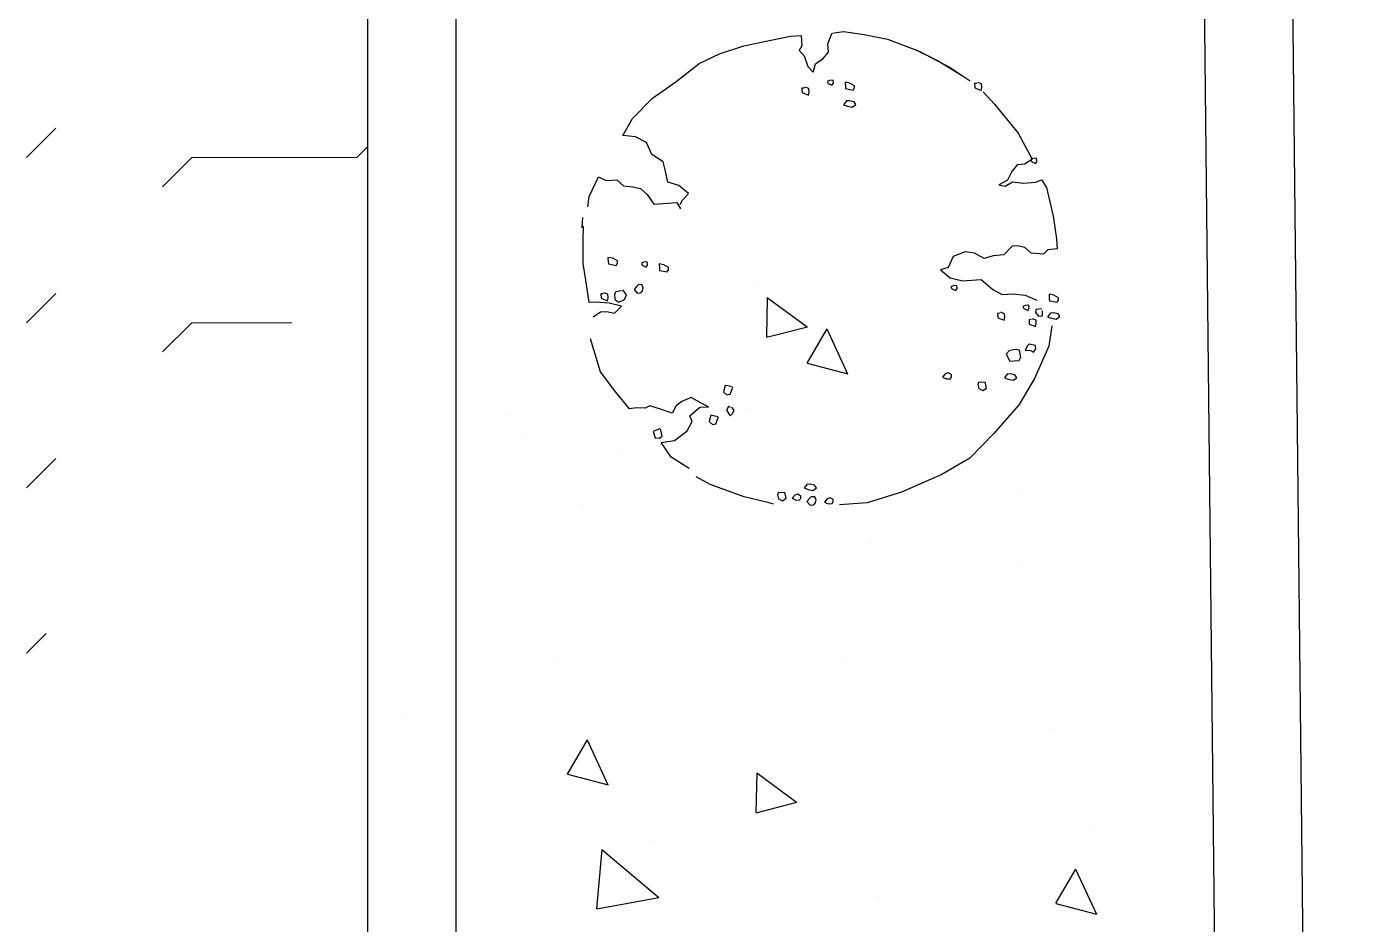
# Model space of a CAD drawing. Header units: inches. Extents: x -7543 to -822, y 102837 to 190349.
# Drawn here: x -837.01519 to -837.0001, y 102837.24429 to 102837.25448 of the extents above; entities that cross this region are included whole.
import ezdxf

# ---------------------------------------------------------------- set-up
doc = ezdxf.new("R2010")
doc.units = ezdxf.units.IN
doc.header["$MEASUREMENT"] = 0
doc.layers.get('0').update_dxf_attribs({"lineweight": 25})
doc.layers.add('BİTKİ', color=96, linetype='Continuous', lineweight=25)
doc.layers.add('SIVA', color=150, linetype='Continuous', lineweight=15)

msp = doc.modelspace()

# ---------------------------------------------------------------- linework, layer by layer
for p, q in [((-837.001935, 102837.357612), (-837.000098, 102837.187462)), ((-837.002916, 102837.355823), (-837.001109, 102837.188489)), ((-837.011322, 102837.258897), (-837.011322, 102837.208897)), ((-837.010322, 102837.258897), (-837.010322, 102837.208897))]:
    msp.add_line(p, q)
at = {"layer": 'BİTKİ'}
for p, q in [((-837.006938, 102837.25157), (-837.006938, 102837.25157)), ((-837.006786, 102837.251403), (-837.006796, 102837.250953)), ((-837.006786, 102837.251403), (-837.006333, 102837.25107)), ((-837.006794, 102837.250952), (-837.00633, 102837.251069)), ((-837.00611, 102837.251045), (-837.006337, 102837.250656)), ((-837.00611, 102837.251045), (-837.005875, 102837.250534)), ((-837.006334, 102837.250655), (-837.005872, 102837.250533)), ((-837.007014, 102837.250146), (-837.007014, 102837.250146)), ((-837.009725, 102837.250065), (-837.009725, 102837.250065)), ((-837.009534, 102837.249818), (-837.009534, 102837.249818)), ((-837.008464, 102837.24967), (-837.008464, 102837.24967)), ((-837.00389, 102837.249192), (-837.00389, 102837.249192)), ((-837.008885, 102837.249049), (-837.008885, 102837.249049)), ((-837.006387, 102837.249121), (-837.006387, 102837.249121)), ((-837.005614, 102837.248611), (-837.005614, 102837.248611)), ((-837.006645, 102837.248289), (-837.006645, 102837.248289)), ((-837.003933, 102837.24837), (-837.003933, 102837.24837)), ((-837.010436, 102837.248174), (-837.010436, 102837.248174)), ((-837.009167, 102837.247255), (-837.009167, 102837.247255)), ((-837.005903, 102837.247255), (-837.005903, 102837.247255)), ((-837.010896, 102837.24664), (-837.010896, 102837.24664)), ((-837.003564, 102837.246513), (-837.003564, 102837.246513)), ((-837.008831, 102837.246381), (-837.009058, 102837.245992)), ((-837.008831, 102837.246381), (-837.008596, 102837.24587)), ((-837.006905, 102837.246004), (-837.006915, 102837.245555)), ((-837.006905, 102837.246004), (-837.006452, 102837.245672)), ((-837.009055, 102837.245991), (-837.008593, 102837.245868)), ((-837.009442, 102837.245812), (-837.009442, 102837.245812)), ((-837.006912, 102837.245553), (-837.006449, 102837.245671)), ((-837.006086, 102837.245479), (-837.006086, 102837.245479)), ((-837.007429, 102837.245354), (-837.007429, 102837.245354)), ((-837.005609, 102837.245312), (-837.005609, 102837.245312)), ((-837.003112, 102837.245384), (-837.003112, 102837.245384)), ((-837.010604, 102837.245169), (-837.010604, 102837.245169)), ((-837.008663, 102837.245134), (-837.008723, 102837.244462)), ((-837.008663, 102837.245134), (-837.008017, 102837.244591)), ((-837.008106, 102837.245241), (-837.008106, 102837.245241)), ((-837.003285, 102837.244914), (-837.003512, 102837.244526)), ((-837.003285, 102837.244914), (-837.00305, 102837.244403)), ((-837.00872, 102837.244461), (-837.008015, 102837.24459)), ((-837.005522, 102837.244604), (-837.005522, 102837.244604)), ((-837.003509, 102837.244524), (-837.003047, 102837.244402))]:
    msp.add_line(p, q, dxfattribs=at)
for points in [[(-837.007775, 102837.252457), (-837.007746, 102837.252508), (-837.00768, 102837.252581), (-837.00779, 102837.252671), (-837.007915, 102837.25271), (-837.007943, 102837.25285), (-837.007968, 102837.25294), (-837.008096, 102837.253024), (-837.008156, 102837.253161), (-837.008283, 102837.253225), (-837.008424, 102837.253239), (-837.008316, 102837.253432), (-837.008088, 102837.253663), (-837.007825, 102837.253848), (-837.00756, 102837.254057), (-837.007327, 102837.254166), (-837.007053, 102837.254259), (-837.006728, 102837.254327), (-837.006522, 102837.254366), (-837.006401, 102837.254375), (-837.006392, 102837.254258), (-837.006424, 102837.254207), (-837.006366, 102837.254143), (-837.006325, 102837.254024), (-837.006266, 102837.25396), (-837.006237, 102837.254055), (-837.006155, 102837.25411), (-837.006092, 102837.254187), (-837.006099, 102837.254279), (-837.006054, 102837.2544), (-837.006035, 102837.254404)], [(-837.006026, 102837.254407), (-837.005919, 102837.254419), (-837.005686, 102837.254387), (-837.00542, 102837.254333), (-837.005062, 102837.254198), (-837.004711, 102837.254014), (-837.004484, 102837.25386)], [(-837.005106, 102837.254216), (-837.004846, 102837.254087), (-837.004562, 102837.253915)], [(-837.006368, 102837.253777), (-837.006393, 102837.253776), (-837.00639, 102837.253727), (-837.006319, 102837.253698), (-837.006311, 102837.253733), (-837.006314, 102837.253772), (-837.006358, 102837.253788)], [(-837.004333, 102837.253735), (-837.004207, 102837.253597), (-837.003938, 102837.253265), (-837.003777, 102837.25297), (-837.003863, 102837.252915), (-837.003949, 102837.252909), (-837.004011, 102837.252831), (-837.004058, 102837.252735), (-837.004158, 102837.252679), (-837.004085, 102837.252665), (-837.004003, 102837.252715), (-837.00388, 102837.252699), (-837.00374, 102837.252709), (-837.003674, 102837.252738), (-837.003617, 102837.25265), (-837.00354, 102837.252324), (-837.003503, 102837.252068), (-837.003495, 102837.251952), (-837.003599, 102837.251944), (-837.003649, 102837.251892), (-837.00379, 102837.251906), (-837.003863, 102837.251969), (-837.00395, 102837.251987), (-837.004004, 102837.251983), (-837.004101, 102837.251884), (-837.004222, 102837.251875), (-837.004324, 102837.251843), (-837.004433, 102837.251904), (-837.004538, 102837.25192), (-837.004675, 102837.251867), (-837.004734, 102837.251741), (-837.004818, 102837.251715), (-837.004708, 102837.251625), (-837.004565, 102837.251592), (-837.004515, 102837.251595), (-837.004358, 102837.251607), (-837.004227, 102837.251494), (-837.004119, 102837.251434), (-837.003997, 102837.251443), (-837.00386, 102837.251428), (-837.003726, 102837.25137)], [(-837.004407, 102837.253831), (-837.004432, 102837.253829), (-837.004428, 102837.253781), (-837.004358, 102837.253752), (-837.00435, 102837.253787), (-837.004352, 102837.253825), (-837.004397, 102837.253842)], [(-837.008821, 102837.252431), (-837.008809, 102837.252548), (-837.008703, 102837.25277), (-837.008614, 102837.252728), (-837.008492, 102837.252737), (-837.008419, 102837.252669), (-837.00831, 102837.252657), (-837.008223, 102837.252639), (-837.00815, 102837.252571), (-837.008073, 102837.25246), (-837.007966, 102837.252468), (-837.007812, 102837.252479), (-837.007771, 102837.252409)], [(-837.008886, 102837.252192), (-837.008878, 102837.252309)], [(-837.008761, 102837.251182), (-837.008678, 102837.251237), (-837.008611, 102837.251241), (-837.008519, 102837.251224), (-837.008439, 102837.251303), (-837.008581, 102837.251336), (-837.00874, 102837.251349), (-837.008808, 102837.251344), (-837.008845, 102837.2516), (-837.008876, 102837.251788), (-837.008877, 102837.252046), (-837.008871, 102837.252212)], [(-837.00865, 102837.251443), (-837.008675, 102837.251442), (-837.008672, 102837.251393), (-837.008601, 102837.251364), (-837.008593, 102837.251399), (-837.008596, 102837.251438), (-837.00864, 102837.251454)], [(-837.008441, 102837.251478), (-837.008504, 102837.251464), (-837.008521, 102837.251438), (-837.008516, 102837.25138), (-837.008471, 102837.251349), (-837.008405, 102837.251378), (-837.008384, 102837.251433), (-837.008424, 102837.251489)], [(-837.004147, 102837.251222), (-837.004172, 102837.25122), (-837.004168, 102837.251172), (-837.004098, 102837.251143), (-837.00409, 102837.251178), (-837.004092, 102837.251216), (-837.004137, 102837.251233)], [(-837.003789, 102837.251151), (-837.003814, 102837.251149), (-837.003811, 102837.2511), (-837.003741, 102837.251071), (-837.003732, 102837.251106), (-837.003735, 102837.251145), (-837.003779, 102837.251161)], [(-837.003554, 102837.251081), (-837.003588, 102837.250848), (-837.003752, 102837.250481), (-837.003925, 102837.250185), (-837.004213, 102837.249857), (-837.004488, 102837.249579), (-837.004805, 102837.249391), (-837.005261, 102837.249192), (-837.005651, 102837.249071), (-837.005966, 102837.249048)], [(-837.007671, 102837.249459), (-837.007878, 102837.249589), (-837.007989, 102837.249754), (-837.007838, 102837.249777), (-837.007696, 102837.249888), (-837.007638, 102837.249995), (-837.007664, 102837.250059), (-837.00755, 102837.250158), (-837.007451, 102837.250159), (-837.007527, 102837.2502), (-837.00765, 102837.250267), (-837.007757, 102837.25022), (-837.00782, 102837.250171), (-837.007864, 102837.25009), (-837.007998, 102837.250135), (-837.008117, 102837.250172), (-837.008172, 102837.250146), (-837.008268, 102837.250148), (-837.008351, 102837.250138), (-837.008506, 102837.250327), (-837.008678, 102837.250558), (-837.008792, 102837.250931)], [(-837.003977, 102837.25081), (-837.00404, 102837.250796), (-837.004074, 102837.25076), (-837.004032, 102837.25068), (-837.003925, 102837.250687), (-837.003909, 102837.250723), (-837.003923, 102837.250805), (-837.003977, 102837.25081)], [(-837.007183, 102837.250386), (-837.007235, 102837.250397), (-837.007264, 102837.250402), (-837.007283, 102837.250329), (-837.007244, 102837.250297), (-837.007207, 102837.250305), (-837.007177, 102837.250383)], [(-837.007203, 102837.250153), (-837.007226, 102837.250165), (-837.007249, 102837.250123), (-837.007205, 102837.25006), (-837.007179, 102837.250085), (-837.007161, 102837.250119), (-837.007189, 102837.250157)], [(-837.007346, 102837.250048), (-837.007397, 102837.250059), (-837.007427, 102837.250064), (-837.007446, 102837.249992), (-837.007406, 102837.249959), (-837.00737, 102837.249967), (-837.00734, 102837.250045)], [(-837.008004, 102837.24991), (-837.008053, 102837.249892), (-837.008081, 102837.249881), (-837.008058, 102837.249809), (-837.008007, 102837.249803), (-837.00798, 102837.249829), (-837.007997, 102837.249911)], [(-837.006716, 102837.249054), (-837.006765, 102837.249069), (-837.007048, 102837.249137), (-837.007434, 102837.24928), (-837.007591, 102837.249366)]]:
    msp.add_lwpolyline(points, dxfattribs=at)
for points in [[(-837.00608, 102837.253866), (-837.006104, 102837.253855), (-837.006095, 102837.253831), (-837.006051, 102837.25381), (-837.006035, 102837.253836), (-837.006037, 102837.25387)], [(-837.005848, 102837.253834), (-837.005902, 102837.253845), (-837.005899, 102837.253797), (-837.005897, 102837.253772), (-837.00581, 102837.253754), (-837.005794, 102837.25378), (-837.005795, 102837.253804)], [(-837.005851, 102837.253634), (-837.005887, 102837.253632), (-837.00592, 102837.25359), (-837.005876, 102837.253574), (-837.005821, 102837.253563), (-837.00578, 102837.253591), (-837.0058, 102837.253623)], [(-837.00377, 102837.25298), (-837.003795, 102837.252969), (-837.003786, 102837.252945), (-837.003741, 102837.252924), (-837.003725, 102837.252949), (-837.003728, 102837.252983)], [(-837.008539, 102837.251846), (-837.008594, 102837.251857), (-837.00859, 102837.251808), (-837.008589, 102837.251784), (-837.008501, 102837.251766), (-837.008485, 102837.251792), (-837.008487, 102837.251816)], [(-837.008191, 102837.251803), (-837.008215, 102837.251792), (-837.008207, 102837.251768), (-837.008162, 102837.251747), (-837.008146, 102837.251772), (-837.008148, 102837.251806)], [(-837.007959, 102837.251771), (-837.008014, 102837.251782), (-837.00801, 102837.251733), (-837.008008, 102837.251709), (-837.007921, 102837.251691), (-837.007905, 102837.251717), (-837.007906, 102837.251741)], [(-837.008252, 102837.251545), (-837.008268, 102837.251529), (-837.008298, 102837.251493), (-837.008263, 102837.251452), (-837.008227, 102837.251454), (-837.008203, 102837.251476), (-837.008195, 102837.25151), (-837.008209, 102837.251548), (-837.008209, 102837.251548)], [(-837.004676, 102837.251535), (-837.0047, 102837.251524), (-837.004691, 102837.2515), (-837.004647, 102837.251479), (-837.00463, 102837.251504), (-837.004633, 102837.251538)], [(-837.003533, 102837.251427), (-837.003587, 102837.251438), (-837.003584, 102837.25139), (-837.003582, 102837.251365), (-837.003495, 102837.251347), (-837.003478, 102837.251373), (-837.00348, 102837.251397)], [(-837.003858, 102837.251311), (-837.003883, 102837.2513), (-837.003874, 102837.251276), (-837.003829, 102837.251255), (-837.003813, 102837.25128), (-837.003816, 102837.251314)], [(-837.003536, 102837.251227), (-837.003572, 102837.251225), (-837.003605, 102837.251183), (-837.003561, 102837.251167), (-837.003506, 102837.251156), (-837.003465, 102837.251184), (-837.003485, 102837.251216)], [(-837.003812, 102837.250871), (-837.003836, 102837.25085), (-837.003857, 102837.2508), (-837.003807, 102837.250803), (-837.003763, 102837.250782), (-837.003737, 102837.250818), (-837.003739, 102837.250857)], [(-837.00473, 102837.250546), (-837.004765, 102837.250534), (-837.004795, 102837.250498), (-837.00475, 102837.250477), (-837.004707, 102837.25048), (-837.004695, 102837.250505), (-837.004696, 102837.250524)], [(-837.004025, 102837.250534), (-837.004061, 102837.250531), (-837.004094, 102837.25049), (-837.00405, 102837.250474), (-837.003995, 102837.250463), (-837.003954, 102837.25049), (-837.003974, 102837.250523)], [(-837.004313, 102837.25044), (-837.004388, 102837.250435), (-837.004394, 102837.250415), (-837.004383, 102837.250367), (-837.004339, 102837.250346), (-837.004297, 102837.250373)], [(-837.006587, 102837.249189), (-837.006662, 102837.249183), (-837.006668, 102837.249163), (-837.006657, 102837.249116), (-837.006612, 102837.249094), (-837.006571, 102837.249122)], [(-837.006438, 102837.24917), (-837.006473, 102837.249158), (-837.006503, 102837.249122), (-837.006458, 102837.249101), (-837.006415, 102837.249104), (-837.006403, 102837.249129), (-837.006404, 102837.249148)], [(-837.006299, 102837.249283), (-837.006335, 102837.24928), (-837.006368, 102837.249239), (-837.006323, 102837.249222), (-837.006269, 102837.249212), (-837.006228, 102837.249239), (-837.006248, 102837.249272)], [(-837.006289, 102837.249137), (-837.006305, 102837.249121), (-837.006335, 102837.249085), (-837.0063, 102837.249044), (-837.006264, 102837.249046), (-837.00624, 102837.249068), (-837.006232, 102837.249102), (-837.006246, 102837.24914), (-837.006246, 102837.24914)], [(-837.006072, 102837.249128), (-837.006107, 102837.249116), (-837.006137, 102837.24908), (-837.006092, 102837.249059), (-837.00605, 102837.249062), (-837.006037, 102837.249087), (-837.006038, 102837.249107)]]:
    msp.add_lwpolyline(points, close=True, dxfattribs=at)
msp.add_lwpolyline([(-837.003669, 102837.251271), (-837.003737, 102837.251266), (-837.003741, 102837.251232), (-837.003706, 102837.251191), (-837.003663, 102837.251194), (-837.00366, 102837.251252, -0.650811)], format="xyb", dxfattribs=at)
at = {"layer": 'SIVA'}
for p, q in [((-837.015193, 102837.25299), (-837.014862, 102837.253322)), ((-837.011443, 102837.25299), (-837.011322, 102837.253111)), ((-837.01365, 102837.252659), (-837.013318, 102837.25299)), ((-837.013318, 102837.25299), (-837.011443, 102837.25299)), ((-837.015193, 102837.251115), (-837.014862, 102837.251447)), ((-837.01365, 102837.250784), (-837.013318, 102837.251115)), ((-837.013318, 102837.251115), (-837.012182, 102837.251115)), ((-837.015193, 102837.24924), (-837.014862, 102837.249572)), ((-837.015193, 102837.247365), (-837.01497, 102837.247589))]:
    msp.add_line(p, q, dxfattribs=at)

doc.saveas('drawing.dxf')
